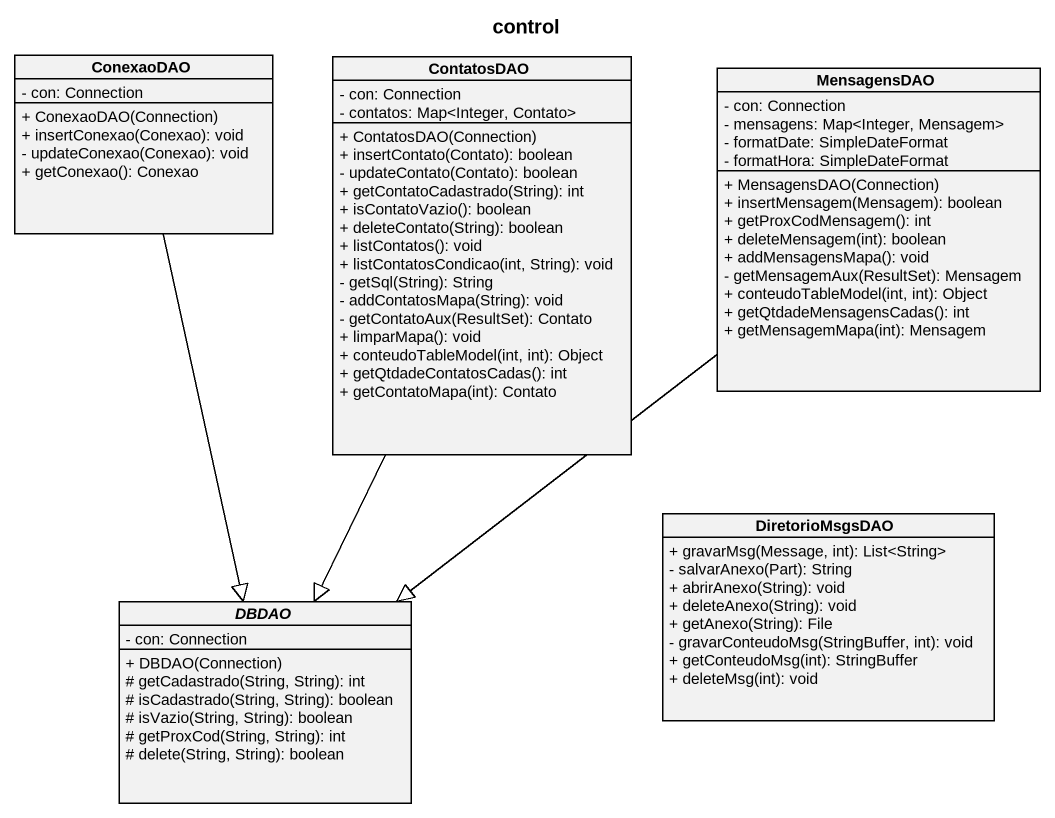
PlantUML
@startuml
title control
hide circle
hide empty members
skinparam classAttributeIconSize 0
class ConexaoDAO {
  - con: Connection
  + ConexaoDAO(Connection)
  + insertConexao(Conexao): void
  - updateConexao(Conexao): void
  + getConexao(): Conexao
}
class ContatosDAO {
  - con: Connection
  - contatos: Map<Integer, Contato>
  + ContatosDAO(Connection)
  + insertContato(Contato): boolean
  - updateContato(Contato): boolean
  + getContatoCadastrado(String): int
  + isContatoVazio(): boolean
  + deleteContato(String): boolean
  + listContatos(): void
  + listContatosCondicao(int, String): void
  - getSql(String): String
  - addContatosMapa(String): void
  - getContatoAux(ResultSet): Contato
  + limparMapa(): void
  + conteudoTableModel(int, int): Object
  + getQtdadeContatosCadas(): int
  + getContatoMapa(int): Contato
}
class MensagensDAO {
  - con: Connection
  - mensagens: Map<Integer, Mensagem>
  - formatDate: SimpleDateFormat
  - formatHora: SimpleDateFormat
  + MensagensDAO(Connection)
  + insertMensagem(Mensagem): boolean
  + getProxCodMensagem(): int
  + deleteMensagem(int): boolean
  + addMensagensMapa(): void
  - getMensagemAux(ResultSet): Mensagem
  + conteudoTableModel(int, int): Object
  + getQtdadeMensagensCadas(): int
  + getMensagemMapa(int): Mensagem
}
class DiretorioMsgsDAO {
  + gravarMsg(Message, int): List<String>
  - salvarAnexo(Part): String
  + abrirAnexo(String): void
  + deleteAnexo(String): void
  + getAnexo(String): File
  - gravarConteudoMsg(StringBuffer, int): void
  + getConteudoMsg(int): StringBuffer
  + deleteMsg(int): void
}
abstract class DBDAO {
  - con: Connection
  + DBDAO(Connection)
  # getCadastrado(String, String): int
  # isCadastrado(String, String): boolean
  # isVazio(String, String): boolean
  # getProxCod(String, String): int
  # delete(String, String): boolean
}
ConexaoDAO --|> DBDAO
ContatosDAO --|> DBDAO
MensagensDAO --|> DBDAO
@enduml
